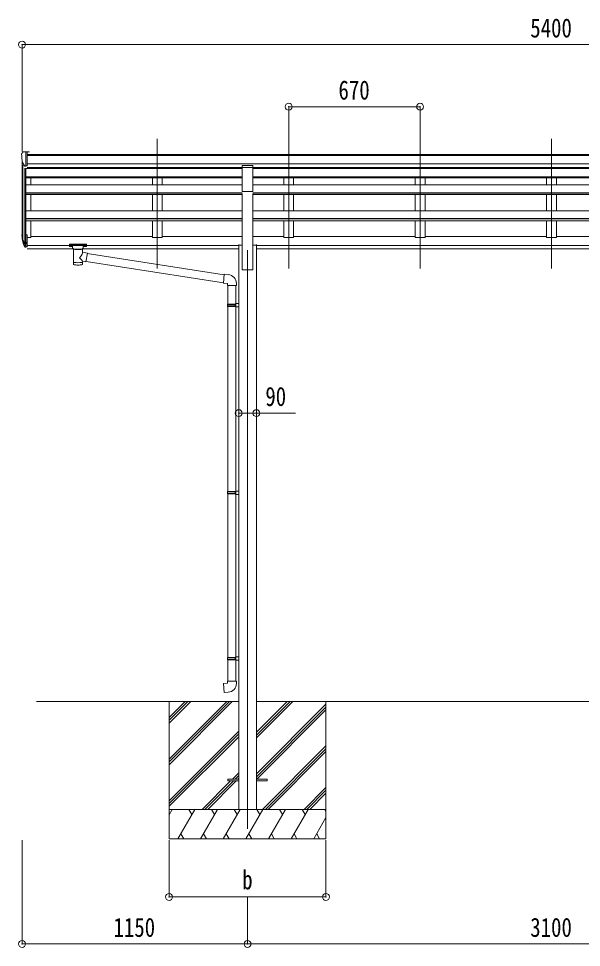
# Model space of a CAD drawing. Units: millimetres at full size. Extents: x -9783 to 33612, y -6828 to 13322.
# Drawn here: x 21190 to 24060, y -3952 to 783 of the extents above; entities that cross this region are included whole.
import ezdxf
from ezdxf.enums import TextEntityAlignment as Align

# ---------------------------------------------------------------- set-up
doc = ezdxf.new("R2010")
doc.units = ezdxf.units.MM
doc.header["$LTSCALE"] = 35
doc.header["$PDMODE"] = 32
doc.header["$PDSIZE"] = 35
for name, color, linetype, lineweight in [('0-0_0', 7, 'Continuous', 9), ('0-1_本体', 4, 'Continuous', 9), ('0-2_部品', 7, 'Continuous', 9), ('0-8_PARTS2', 2, 'Continuous', 9), ('0-A_寸法', 6, 'Continuous', 9)]:
    doc.layers.add(name, color=color, linetype=linetype, lineweight=lineweight)
doc.styles.add('ＭＳ ゴシック', font='')
doc.styles.get('ＭＳ ゴシック').set_extended_font_data('MS Gothic')

msp = doc.modelspace()

# ---------------------------------------------------------------- linework, layer by layer
at = {"layer": '0-0_0'}
for p, q in [((21281.61, -2698.21), (22312.41, -2698.21)), ((21957.61, -2698.21), (21957.61, -3398.21)), ((21957.61, -2992.38), (22251.79, -2698.21)), ((21957.61, -3006.52), (22265.93, -2698.21)), ((21957.61, -3020.67), (22280.07, -2698.21)), ((21957.61, -2808.54), (22067.94, -2698.21)), ((21957.61, -2794.39), (22053.8, -2698.21)), ((21957.61, -2780.25), (22039.66, -2698.21)), ((22402.81, -2883.84), (22588.44, -2698.21)), ((22402.81, -2869.69), (22574.3, -2698.21)), ((22402.81, -2855.55), (22560.16, -2698.21)), ((22402.81, -2698.21), (25412.41, -2698.21)), ((22757.61, -2698.21), (22757.61, -3398.21)), ((22402.81, -3067.68), (22757.61, -2712.89)), ((22402.81, -3081.82), (22757.61, -2727.03)), ((22405.07, -3093.71), (22757.61, -2741.17)), ((21957.61, -3204.51), (22312.41, -2849.72)), ((21957.61, -3218.66), (22312.41, -2863.86)), ((21957.61, -3232.8), (22312.41, -2878)), ((22434.42, -3248.21), (22757.61, -2925.02)), ((22448.56, -3248.21), (22757.61, -2939.16)), ((22462.7, -3248.21), (22757.61, -2953.3)), ((22280.55, -3093.71), (22312.41, -3061.85)), ((22294.69, -3093.71), (22312.41, -3075.99)), ((22126.05, -3248.21), (22271.55, -3102.71)), ((22140.19, -3248.21), (22285.69, -3102.71)), ((22154.33, -3248.21), (22299.83, -3102.71)), ((22308.83, -3093.71), (22312.41, -3090.13)), ((22646.55, -3248.21), (22757.61, -3137.15)), ((22660.69, -3248.21), (22757.61, -3151.29)), ((22674.83, -3248.21), (22757.61, -3165.43)), ((22757.61, -3248.21), (21957.61, -3248.21)), ((21957.61, -3275.71), (21973.49, -3248.21)), ((22002.35, -3398.21), (22088.96, -3248.21)), ((22073.96, -3274.19), (22058.96, -3248.2)), ((22117.83, -3398.2), (22204.43, -3248.21)), ((22189.43, -3274.19), (22174.42, -3248.21)), ((22233.29, -3398.21), (22319.9, -3248.21)), ((22304.9, -3274.19), (22289.9, -3248.21)), ((22348.76, -3398.21), (22435.37, -3248.21)), ((22420.37, -3274.19), (22405.37, -3248.2)), ((22464.24, -3398.21), (22550.84, -3248.21)), ((22535.84, -3274.19), (22520.84, -3248.21)), ((22579.71, -3398.21), (22666.31, -3248.21)), ((22636.31, -3248.21), (22651.31, -3274.19)), ((22751.78, -3248.21), (22757.61, -3258.31)), ((22695.18, -3398.21), (22757.61, -3290.07)), ((21957.61, -3398.21), (22757.61, -3398.21)), ((22017.35, -3372.23), (22032.35, -3398.21)), ((22132.82, -3372.23), (22147.82, -3398.2)), ((22248.29, -3372.22), (22263.29, -3398.21)), ((22363.76, -3372.23), (22378.76, -3398.21)), ((22479.23, -3372.23), (22494.23, -3398.21)), ((22594.7, -3372.23), (22609.7, -3398.21)), ((22710.17, -3372.23), (22725.17, -3398.21))]:
    msp.add_line(p, q, dxfattribs=at)
at = {"layer": '0-1_本体'}
for p, q in [((21207.61, -335.39), (21207.61, 53.59)), ((21234.11, 90.34), (26581.11, 90.34)), ((21234.11, 85), (26581.11, 85)), ((21211.89, 34.79), (21211.89, -357.96)), ((21221.61, 19.44), (21221.61, -375.97)), ((21227.61, 18.96), (21227.61, -331.53)), ((21227.61, 18.42), (22330.11, 18.42)), ((21234.11, 41.46), (26581.11, 41.46)), ((21234.11, 23.8), (26581.11, 23.8)), ((21234.11, 21.42), (22330.11, 21.42)), ((21252.61, 18.42), (21252.61, 21.42)), ((21872.61, 21.34), (21872.61, 19.04)), ((21922.61, 21.34), (21922.61, 19.04)), ((25430.11, 21.42), (22385.11, 21.42)), ((25430.11, 18.42), (22385.11, 18.42)), ((22542.61, 21.34), (22542.61, 19.04)), ((22592.61, 21.34), (22592.61, 19.04)), ((23212.61, 21.34), (23212.61, 18.51)), ((23262.61, 21.34), (23262.61, 18.51)), ((23882.61, 21.42), (23882.61, 18.42)), ((23932.61, 21.42), (23932.61, 18.42)), ((22330.11, -23.73), (21227.61, -23.73)), ((22330.11, -25.13), (21227.61, -25.13)), ((22330.11, -28.91), (21227.61, -28.91)), ((21252.61, -64.97), (21252.61, -28.91)), ((21872.61, -28.91), (21872.61, -64.97)), ((21922.61, -28.91), (21922.61, -64.97)), ((25430.11, -23.73), (22385.11, -23.73)), ((25430.11, -25.13), (22385.11, -25.13)), ((25430.11, -28.91), (22385.11, -28.91)), ((22542.61, -28.91), (22542.61, -64.97)), ((22592.61, -28.91), (22592.61, -64.97)), ((23212.61, -28.91), (23212.61, -64.97)), ((23262.61, -28.91), (23262.61, -64.97)), ((23882.61, -28.91), (23882.61, -64.97)), ((23932.61, -28.91), (23932.61, -64.97)), ((22330.11, -64.97), (21227.61, -64.97)), ((25430.11, -64.97), (22385.11, -64.97)), ((22330.11, -105.71), (21227.61, -105.71)), ((22330.11, -107.19), (21227.61, -107.19)), ((22330.11, -113.99), (21227.61, -113.99)), ((21252.61, -197.34), (21252.61, -113.99)), ((21872.61, -113.99), (21872.61, -197.04)), ((21922.61, -113.99), (21922.61, -197.04)), ((22330.11, -498.23), (22330.11, -109.99)), ((25430.11, -105.71), (22385.11, -105.71)), ((25430.11, -107.19), (22385.11, -107.19)), ((22385.11, -498.23), (22385.11, -109.99)), ((25430.11, -113.99), (22385.11, -113.99)), ((22542.61, -113.99), (22542.61, -197.04)), ((22592.61, -113.99), (22592.61, -197.04)), ((23212.61, -113.99), (23212.61, -197.04)), ((23262.61, -113.99), (23262.61, -197.04)), ((23882.61, -113.99), (23882.61, -197.34)), ((23932.61, -113.99), (23932.61, -197.34)), ((21227.61, -197.34), (22330.11, -197.34)), ((22330.11, -236.55), (21227.61, -236.55)), ((22385.11, -197.34), (25430.11, -197.34)), ((25430.11, -236.55), (22385.11, -236.55)), ((22330.11, -238.03), (21227.61, -238.03)), ((22330.11, -247.69), (21227.61, -247.69)), ((21252.61, -333.76), (21252.61, -247.69)), ((21872.61, -247.51), (21872.61, -333.76)), ((21922.61, -247.51), (21922.61, -333.76)), ((25430.11, -238.03), (22385.11, -238.03)), ((25430.11, -247.69), (22385.11, -247.69)), ((22542.61, -247.51), (22542.61, -333.76)), ((22592.61, -247.51), (22592.61, -333.76)), ((23212.61, -247.51), (23212.61, -333.76)), ((23262.61, -247.51), (23262.61, -333.76)), ((23882.61, -247.51), (23882.61, -333.76)), ((23932.61, -247.51), (23932.61, -333.76)), ((21252.61, -328.94), (21872.61, -328.94)), ((21922.61, -328.94), (22330.11, -328.94)), ((22385.11, -328.94), (22542.61, -328.94)), ((22592.61, -328.94), (23212.61, -328.94)), ((23262.61, -328.94), (23882.61, -328.94)), ((23932.61, -328.94), (24552.61, -328.94)), ((21252.61, -333.74), (21234.11, -333.74)), ((21234.11, -373.24), (22312.41, -373.24)), ((21234.11, -374.62), (22312.41, -374.62)), ((21922.61, -333.74), (21872.61, -333.74)), ((22312.41, -368.21), (22312.41, -3248.21)), ((22312.41, -371.84), (22330.11, -371.84)), ((22385.11, -371.84), (22402.81, -371.84)), ((22402.81, -368.21), (22402.81, -3248.21)), ((22402.81, -373.24), (25412.41, -373.24)), ((22402.81, -374.62), (25412.41, -374.62)), ((22592.61, -333.74), (22542.61, -333.74)), ((23262.61, -333.74), (23212.61, -333.74)), ((23932.61, -333.74), (23882.61, -333.74)), ((21234.11, -391.8), (21465.61, -391.8)), ((21519.61, -391.8), (22312.41, -391.8)), ((22402.81, -391.8), (25412.41, -391.8)), ((22330.11, -498.23), (22385.11, -498.23))]:
    msp.add_line(p, q, dxfattribs=at)
at = {"layer": '0-2_部品'}
for p, q in [((21212.72, 102.86), (21208.65, 97.05)), ((21215.81, 103.43), (21213.48, 103.29)), ((21215.81, 103.43), (21234.31, 103.43)), ((21227.81, 30.44), (21227.81, 103.43)), ((21234.31, 103.43), (21244.31, 103.34)), ((21234.31, 31.44), (21234.31, 103.43)), ((21244.31, 101.82), (21244.31, 103.34)), ((21205.81, 94.06), (21205.81, 93.43)), ((21220.18, 32.26), (21210.91, 48.32)), ((21227.81, 30.44), (21222.6, 30.76)), ((21234.31, 31.44), (21227.81, 31.44)), ((22330.31, 33.19), (22385.31, 33.19)), ((22330.31, -98.51), (22330.31, 33.19)), ((22385.31, -98.51), (22385.31, 33.19)), ((22330.31, -98.51), (22385.31, -98.51)), ((21227.81, -320.05), (21227.81, -381.93)), ((21234.31, -320.05), (21227.81, -320.05)), ((21234.31, -320.05), (21234.31, -381.11)), ((21210.2, -346.09), (21220.37, -365.26)), ((21221.38, -364.01), (21211.62, -345.6)), ((21212.79, -362.94), (21220.37, -380.43)), ((21227.81, -364.76), (21222.67, -364.76)), ((21227.81, -366.76), (21222.96, -366.76)), ((21234.31, -358.36), (21227.81, -358.36)), ((21234.31, -363.76), (21227.81, -363.76)), ((21449.31, -368.21), (21449.31, -378.96)), ((21449.31, -368.4), (21449.31, -369.94)), ((21451.31, -367.54), (21534.31, -367.54)), ((21451.31, -369.72), (21534.31, -369.72)), ((21465.81, -386.44), (21465.81, -376.16)), ((21519.81, -386.44), (21519.81, -376.16)), ((21536.31, -368.21), (21536.31, -378.96)), ((21227.81, -381.93), (21222.96, -381.93)), ((21234.31, -381.11), (21227.81, -381.11)), ((21451.31, -379.63), (21465.81, -379.63)), ((21469.91, -390.94), (21469.89, -471.23)), ((21515.71, -408.51), (21515.71, -390.93)), ((21540.93, -412.42), (21515.71, -408.5)), ((21519.81, -379.63), (21534.31, -379.63)), ((21540.93, -412.42), (21533.91, -457.68)), ((22238.52, -522.7), (21540.62, -414.43)), ((21515.73, -471.23), (21515.71, -454.6)), ((21515.71, -454.85), (21533.91, -457.68)), ((22234.85, -564.64), (21534.18, -455.94)), ((22259.53, -522.52), (22238.69, -520.69)), ((22300.61, -578.26), (22300.61, -567.35)), ((22254.61, -578.26), (22300.61, -578.26)), ((22256.61, -578.26), (22256.61, -672.26)), ((22298.61, -578.26), (22298.61, -669.7)), ((22254.61, -674.26), (22255.61, -672.26)), ((22254.61, -674.26), (22298.61, -674.26)), ((22254.61, -674.26), (22254.61, -682.26)), ((22254.61, -682.26), (22298.61, -682.26)), ((22254.61, -682.26), (22255.61, -684.26)), ((22255.61, -672.26), (22298.61, -672.26)), ((22255.61, -684.26), (22298.61, -684.26)), ((22256.61, -684.26), (22256.61, -1628.45)), ((22294.13, -674.26), (22293.7, -672.26)), ((22296.61, -669.76), (22312.61, -669.29)), ((22296.61, -671.76), (22296.61, -669.76)), ((22296.61, -671.76), (22298.61, -671.76)), ((22296.61, -686.76), (22296.61, -684.76)), ((22296.61, -686.76), (22312.61, -687.23)), ((22298.61, -686.82), (22298.61, -1625.89)), ((22312.61, -669.29), (22312.61, -687.23)), ((22254.61, -1630.45), (22255.61, -1628.45)), ((22254.61, -1630.45), (22298.61, -1630.45)), ((22254.61, -1630.45), (22254.61, -1638.45)), ((22254.61, -1638.45), (22298.61, -1638.45)), ((22254.61, -1638.45), (22255.61, -1640.45)), ((22255.61, -1628.45), (22298.61, -1628.45)), ((22255.61, -1640.45), (22298.61, -1640.45)), ((22256.61, -1640.45), (22256.61, -2473.61)), ((22294.13, -1630.45), (22293.7, -1628.45)), ((22296.61, -1625.95), (22312.61, -1625.48)), ((22296.61, -1627.95), (22296.61, -1625.95)), ((22296.61, -1627.95), (22298.61, -1627.95)), ((22296.61, -1642.95), (22296.61, -1640.95)), ((22296.61, -1642.95), (22312.61, -1643.42)), ((22298.61, -1643.01), (22298.61, -2471.05)), ((22312.61, -1625.48), (22312.61, -1643.42)), ((22254.61, -2475.61), (22255.61, -2473.61)), ((22254.61, -2475.61), (22298.61, -2475.61)), ((22254.61, -2475.61), (22254.61, -2483.61)), ((22254.61, -2483.61), (22298.61, -2483.61)), ((22254.61, -2483.61), (22255.61, -2485.61)), ((22255.61, -2473.61), (22298.61, -2473.61)), ((22255.61, -2485.61), (22298.61, -2485.61)), ((22256.61, -2485.61), (22256.61, -2595.61)), ((22294.13, -2475.61), (22293.7, -2473.61)), ((22296.61, -2471.11), (22312.61, -2470.64)), ((22296.61, -2473.11), (22296.61, -2471.11)), ((22296.61, -2473.11), (22298.61, -2473.11)), ((22296.61, -2488.11), (22296.61, -2486.11)), ((22296.61, -2488.11), (22312.61, -2488.58)), ((22298.61, -2488.17), (22298.61, -2595.61)), ((22312.61, -2470.64), (22312.61, -2488.58)), ((22254.61, -2595.61), (22300.61, -2595.61)), ((22254.61, -2605.61), (22254.61, -2595.61)), ((22300.61, -2595.61), (22300.61, -2606.53))]:
    msp.add_line(p, q, dxfattribs=at)
at = {"layer": '0-2_部品', "color": 4}
for p, q in [((22257.81, -3093.71), (22257.81, -3102.71)), ((22312.61, -3093.71), (22257.81, -3093.71)), ((22312.61, -3102.71), (22257.81, -3102.71)), ((22457.41, -3093.71), (22402.61, -3093.71))]:
    msp.add_line(p, q, dxfattribs=at)
at = {"layer": '0-2_部品'}
for points in [[(21449.31, -368.21), (21449.35, -368.01), (21449.43, -367.87), (21449.53, -367.78), (21449.63, -367.72), (21449.75, -367.67), (21450.04, -367.61), (21450.53, -367.56), (21451.07, -367.54), (21451.31, -367.54)], [(21534.31, -367.54), (21534.66, -367.55), (21535.19, -367.57), (21535.64, -367.62), (21535.94, -367.7), (21536.11, -367.8), (21536.23, -367.94), (21536.3, -368.12), (21536.31, -368.21)], [(21449.31, -378.96), (21449.35, -379.16), (21449.43, -379.3), (21449.53, -379.39), (21449.63, -379.45), (21449.75, -379.5), (21450.04, -379.56), (21450.53, -379.61), (21451.07, -379.63), (21451.31, -379.63)], [(21465.85, -386.38), (21465.82, -386.74), (21466.07, -387.69), (21466.59, -388.58), (21467.39, -389.42), (21468.51, -390.21), (21469.91, -390.94)], [(21515.71, -390.93), (21515.94, -390.83), (21517.3, -390.1), (21518.41, -389.25), (21519.17, -388.38), (21519.63, -387.48), (21519.8, -386.6)], [(21534.31, -379.63), (21534.66, -379.62), (21535.19, -379.6), (21535.64, -379.55), (21535.94, -379.47), (21536.11, -379.37), (21536.23, -379.23), (21536.3, -379.05), (21536.31, -378.96)], [(22238.69, -520.69), (22234.68, -566.52), (22254.61, -568.26), (22254.61, -578.26)], [(22294.13, -674.26), (22294.13, -682.26), (22293.7, -684.26)], [(22296.61, -684.76), (22298.61, -684.76), (22298.61, -671.76)], [(22294.13, -1630.45), (22294.13, -1638.45), (22293.7, -1640.45)], [(22296.61, -1640.95), (22298.61, -1640.95), (22298.61, -1627.95)], [(22294.13, -2475.61), (22294.13, -2483.61), (22293.7, -2485.61)], [(22296.61, -2486.11), (22298.61, -2486.11), (22298.61, -2473.11)], [(22259.53, -2651.36), (22238.69, -2653.18), (22234.68, -2607.35), (22254.61, -2605.61)]]:
    msp.add_lwpolyline(points, dxfattribs=at)
at = {"layer": '0-2_部品', "color": 4}
msp.add_lwpolyline([(22457.41, -3093.71), (22457.41, -3102.71), (22402.61, -3102.71)], dxfattribs=at)
at = {"layer": '0-2_部品'}
for centre, radius, start, end in [((21208.81, 94.06), 3, 93, 180), ((21213.54, 102.29), 1, 93.5, 145), ((21407.81, 93.43), 202, 180, 192.90261), ((21222.78, 33.76), 3, 210, 266.5), ((21296.47, -323.92), 89.07, 174.49576, 194.41188), ((21295.76, -319.64), 88.05, 177.22392, 197.21071), ((21341.03, -326.87), 133.22, 183.27987, 195.71302), ((21222.96, -363.76), 3, 210, 270), ((21222.67, -363.26), 1.5, 210, 270), ((21222.96, -378.93), 3, 210, 270), ((22255.61, -567.35), 45, 0, 85), ((22255.61, -2606.53), 45, 275, 0)]:
    msp.add_arc(centre, radius, start, end, dxfattribs=at)
for centre, major_axis, ratio, start_param, end_param in [((21451.31, -369.94), (2, 0), 0.109601, 1.5707963, 3.1415927), ((21492.81, -376.16), (27, 0), 0.122176, 6.2831853, 9.424778), ((21534.31, -369.94), (2, 0), 0.109601, 0, 1.5707963), ((21492.82, -391.39), (-22.91, 0.42), 0.072511, 0.0008029, 1.5715993), ((21492.82, -393.01), (-22.91, 0.42), 0.072511, 0.0008029, 1.5715993), ((21492.8, -391.39), (22.92, 0.42), 0.07247, 4.71158, 6.2823764), ((21492.8, -393.01), (22.92, 0.42), 0.07247, 4.71158, 6.2823764), ((21492.81, -435.05), (-22.81, -26.62), 0.234429, 1.6855472, 3.1268519), ((21503.81, -386.44), (16, 0), 0.361356, 6.2636979, 6.2831853), ((21492.81, -471.23), (22.92, 0), 0.101955, 3.1415499, 6.2833984), ((21492.81, -458.79), (22.91, 0), 0.122865, 3.1415927, 6.2831853), ((21495.36, -432.41), (20.32, -22.25), 0.045535, 0.0389954, 1.3075346)]:
    msp.add_ellipse(centre, major_axis=major_axis, ratio=ratio, start_param=start_param, end_param=end_param, dxfattribs=at)
at = {"layer": '0-8_PARTS2'}
for p, q in [((21897.61, -492), (21897.61, 170.52)), ((22567.61, -492), (22567.61, 170.52)), ((23237.61, -492), (23237.61, 170.52)), ((23907.61, -492), (23907.61, 170.52)), ((22357.61, -398.21), (22357.61, -3348.21))]:
    msp.add_line(p, q, dxfattribs=at)
at = {"layer": '0-A_寸法'}
for p, q in [((21207.61, 650.15), (21207.61, 104.53)), ((21207.61, 650.15), (26607.61, 650.15)), ((22567.61, 333.53), (22567.61, 104.53)), ((22567.61, 333.53), (23237.61, 333.53)), ((23237.61, 333.53), (23237.61, 104.53)), ((22312.61, -1228.39), (22402.61, -1228.39)), ((22402.61, -1228.39), (22602.61, -1228.39)), ((21207.61, -3934.57), (21207.61, -3405.62)), ((21957.61, -3694.59), (21957.61, -3405.62)), ((22757.61, -3694.59), (22757.61, -3405.62)), ((21957.61, -3694.59), (22757.61, -3694.59)), ((22357.61, -3934.57), (22357.61, -3694.59)), ((21207.61, -3934.57), (22357.61, -3934.57)), ((22357.61, -3934.57), (25457.61, -3934.57))]:
    msp.add_line(p, q, dxfattribs=at)
for p in [(21207.61, 650.15), (22567.61, 333.53), (23237.61, 333.53), (22312.61, -1228.39), (22402.61, -1228.39), (21957.61, -3694.59), (22757.61, -3694.59), (21207.61, -3934.57), (22357.61, -3934.57)]:
    msp.add_point(p, dxfattribs=at)

# ---------------------------------------------------------------- texts
at = {"layer": '0-A_寸法', "color": 7, "style": 'ＭＳ ゴシック', "width": 0.8}
for s, p in [('5400', (23799.11, 657.15)), ('670', (22821.23, 340.53)), ('90', (22448.36, -1221.39)), ('b', (22330.48, -3685.09)), ('1150', (21674.11, -3927.57)), ('3100', (23799.11, -3927.57))]:
    msp.add_text(s, height=97.51, dxfattribs=at).set_placement(p, align=Align.BOTTOM_LEFT)

doc.saveas('drawing.dxf')
